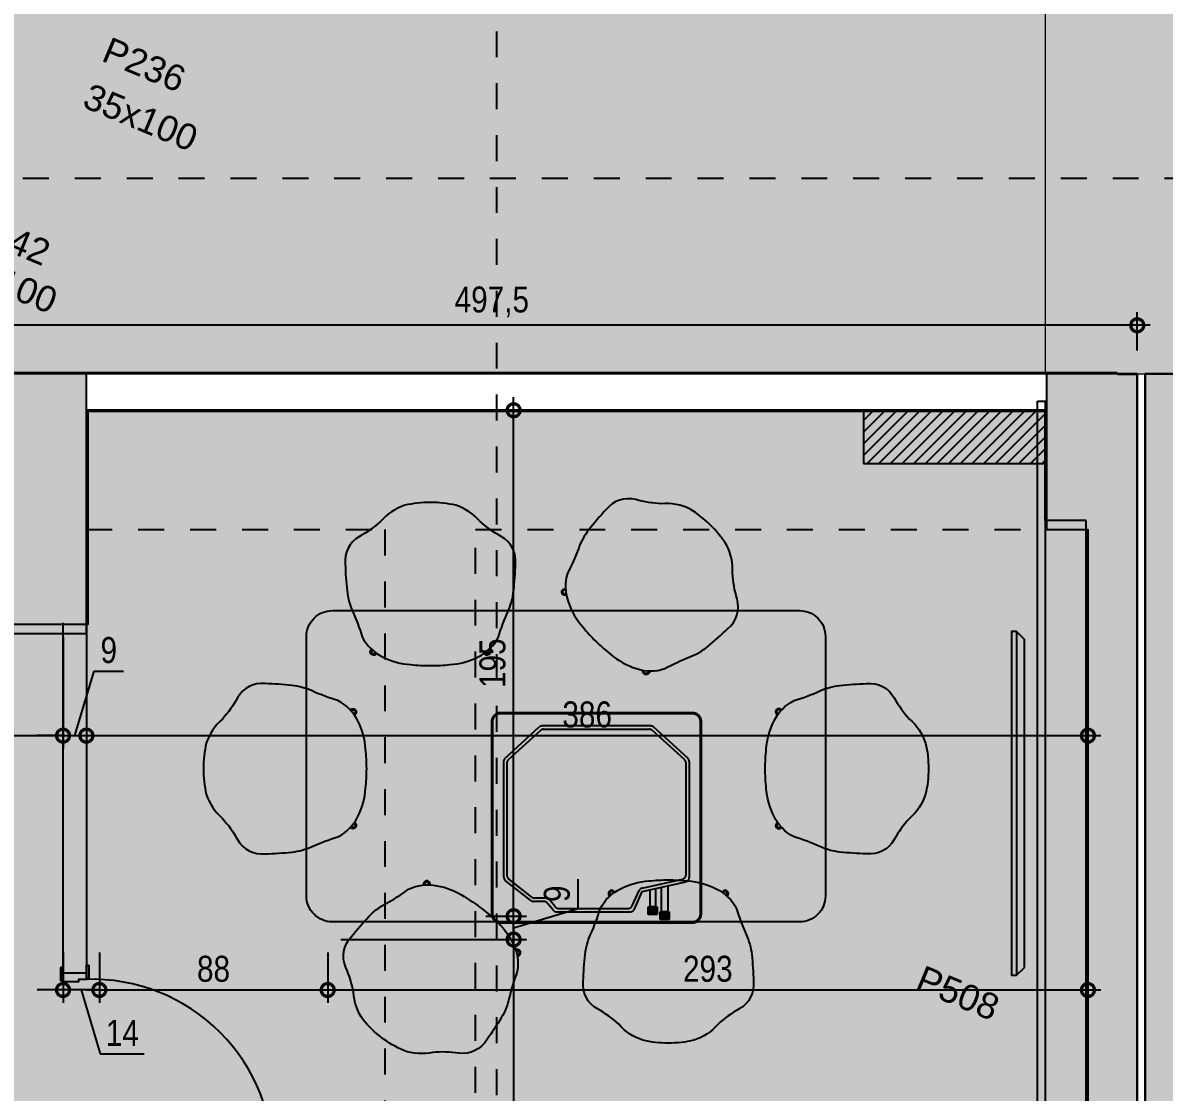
# Model space of a CAD drawing. Header units: metres. Extents: x -41 to 570, y -54 to 184.
# Drawn here: x -9.495 to -5.096, y -6.728 to -2.607 of the extents above; entities that cross this region are included whole.
import ezdxf

# ---------------------------------------------------------------- set-up
doc = ezdxf.new("R2010")
doc.units = ezdxf.units.M
doc.linetypes.add('DASHEDX2', pattern=[1.5, 1, -0.5])
doc.linetypes.add('ESTILO_TQS_0004', pattern=[1.12, 0.5, -0.2, 0.01, -0.2, 0.01, -0.2])
for name, color, linetype in [('1', 232, 'DASHEDX2'), ('12', 232, 'Continuous'), ('205', 232, 'ESTILO_TQS_0004'), ('4', 2, 'Continuous'), ('9', 232, 'Continuous'), ('ARQ-DIM', 2, 'Continuous'), ('ARQ-PRJ', 7, 'DASHEDX2'), ('CIRCULAÇAO VERTICAL EMBASAMENTO$0$ARQ-ALV OSSO', 5, 'Continuous'), ('JL-LAY', 7, 'Continuous'), ('PUC$0$ARQ-ALV ACAB', 4, 'Continuous'), ('PUC$0$ARQ-ALV OSSO', 5, 'Continuous'), ('PUC$0$ARQ-ENCH', 1, 'Continuous')]:
    doc.layers.add(name, color=color, linetype=linetype)
doc.layers.add('CIRCULAÇAO VERTICAL EMBASAMENTO$0$ARQ-FORRO', color=9, linetype='Continuous', lineweight=5)
doc.layers.add('PUC$0$ARQ-FORRO', color=9, linetype='Continuous', lineweight=5)
doc.styles.add('Adesa', font='ARIALN.TTF')
doc.styles.get("Standard").update_dxf_attribs({"font": 'arial.ttf'})
doc.dimstyles.new('ADESA 1-0050', dxfattribs={"dimtxt": 0.1, "dimasz": 0.1, "dimexe": 0.05, "dimexo": 0.05, "dimgap": 0.03, "dimtad": 1, "dimdec": 1, "dimlfac": 100, "dimzin": 12, "dimtxsty": 'Adesa', "dimblk": 'DOTSMALL', "dimcen": 1, "dimdle": 0.05, "dimclrd": 1, "dimclre": 1, "dimclrt": 256, "dimazin": 3, "dimtm": 1e-09, "dimtfac": 1, "dimtdec": 1, "dimtmove": 1, "dimatfit": 0, "dimldrblk": 'DOTSMALL', "dimfxl": 0.8, "dimtvp": 2, "dimtolj": 1, "dimtzin": 0, "dimarcsym": 0})

# ---------------------------------------------------------------- blocks, each defined once
blk = doc.blocks.new('PUC$0$forro area comum')
at = {"layer": 'PUC$0$ARQ-FORRO'}
h = blk.add_hatch(color=256, dxfattribs=at)
h.dxf.hatch_style = 1
h.paths.add_polyline_path([(14.805, 8.4249), (14.805, 4.9249), (14.595, 4.9249), (14.595, 4.1049), (9.605, 4.1049), (9.605, 4.9249), (9.245, 4.9249), (9.245, 4.1049), (5.555, 4.1049), (5.555, 4.5249), (5.3974, 4.5249), (5.3974, 8.7049), (5.555, 8.7049), (5.555, 9.2849), (9.245, 9.2851), (9.245, 8.4249)])
h = blk.add_hatch(color=256, dxfattribs=at)
h.dxf.hatch_style = 1
h.paths.add_polyline_path([(11.6882, 2.455), (11.6882, 2.0562), (14.5982, 2.0547), (14.5982, 2.455), (22.4606, 2.455), (22.4606, 2.0562), (25.295, 2.056), (25.295, 2.4552), (26.4562, 2.4546), (26.4563, 3.9549), (5.17, 3.9599), (5.0963, 3.9584), (3.8246, 3.96), (3.825, 9.24), (2.3202, 9.2404), (2.3201, 3.955), (-1.06, 3.955), (-1.06, 4.3049), (-0.355, 4.305), (-0.355, 4.5591), (-0.2032, 4.5606), (-0.2032, 8.4256), (-4.865, 8.4256), (-4.865, 4.9649), (-4.6551, 4.9649), (-4.655, 4.1049), (-3.945, 4.1049), (-3.945, 3.9549), (-11.1863, 3.9549), (-11.1863, 2.455), (-10.025, 2.455), (-10.025, 2.0558), (-7.1264, 2.0558), (-7.1264, 2.455)])
at = {"layer": 'PUC$0$ARQ-FORRO', "elevation": 0}
blk.add_lwpolyline([(14.805, 8.4249), (14.805, 4.9249), (14.595, 4.9249), (14.595, 4.1049), (9.605, 4.1049), (9.605, 4.9249), (9.245, 4.9249), (9.245, 4.1049), (5.555, 4.1049), (5.555, 4.5249), (5.3974, 4.5249), (5.3974, 8.7049), (5.555, 8.7049), (5.555, 9.2849), (9.245, 9.2851), (9.245, 8.4249)], close=True, dxfattribs=at)
blk.add_lwpolyline([(-7.1264, 2.455), (11.6882, 2.455), (11.6882, 2.0562), (14.5982, 2.0547), (14.5982, 2.455), (22.4606, 2.455), (22.4606, 2.0562), (25.295, 2.056), (25.295, 2.4552), (26.4562, 2.4546), (26.4563, 3.9549), (5.17, 3.9599), (5.0963, 3.9584), (3.8246, 3.96)], dxfattribs=at)
blk = doc.blocks.new('CIRCULAÇAO VERTICAL EMBASAMENTO')
at = {"layer": 'CIRCULAÇAO VERTICAL EMBASAMENTO$0$ARQ-FORRO'}
h = blk.add_hatch(color=256, dxfattribs=at)
h.dxf.hatch_style = 1
h.paths.add_polyline_path([(-0.3501, 2.452), (5.5549, 2.4551), (5.555, 3.9601), (4.98, 3.96), (4.98, 4.4652), (3.8253, 4.4654), (3.8249, 9.235), (2.3249, 9.2351), (2.3249, 3.955), (-0.3501, 3.955)])
at = {"layer": 'CIRCULAÇAO VERTICAL EMBASAMENTO$0$ARQ-ALV OSSO', "elevation": 0}
blk.add_lwpolyline([(4.98, 9.2401), (3.53, 9.2401), (3.53, 9.4303), (5.17, 9.4296), (5.17, 3.9601), (4.98, 3.96)], close=True, dxfattribs=at)
blk.add_lwpolyline([(5.275, 3.9601), (5.2, 3.9601), (5.2, 9.43), (5.275, 9.43)], dxfattribs=at)
at = {"layer": 'CIRCULAÇAO VERTICAL EMBASAMENTO$0$ARQ-FORRO', "elevation": 0}
blk.add_lwpolyline([(-0.3501, 2.452), (5.5549, 2.4551), (5.555, 3.9601), (4.98, 3.96), (4.98, 4.4652), (3.8253, 4.4654), (3.8249, 9.235), (2.3249, 9.2351), (2.3249, 3.955), (-0.3501, 3.955)], close=True, dxfattribs=at)
blk = doc.blocks.new('PUC')
at = {"layer": 'PUC$0$ARQ-ENCH'}
h = blk.add_hatch(dxfattribs=at)
h.set_pattern_fill('ANSI31', color=256, scale=0.01)
h.set_pattern_definition([(45, (0, 0.040054), (-0.02245064, 0.02245064), [])])
h.paths.add_polyline_path([(6.255, 4.3049), (5.555, 4.3049), (5.555, 4.1049), (6.255, 4.1049)])
at = {"layer": 'PUC$0$ARQ-ALV ACAB', "elevation": 0}
for points in [[(5.55, 4.1049), (9.245, 4.1049), (9.245, 4.9249), (9.605, 4.9249), (9.605, 4.1049), (14.595, 4.1049), (14.595, 4.9249), (14.805, 4.9249), (14.805, 8.4249), (13.9297, 8.4249), (13.9297, 8.5949), (14.575, 8.5949), (14.575, 9.4549), (16.0898, 9.4549), (16.0898, 9.2849), (14.955, 9.2849), (14.955, 4.1049)], [(5.3974, 8.7099), (5.3974, 4.5249)]]:
    blk.add_lwpolyline(points, dxfattribs=at)
at = {"layer": 'PUC$0$ARQ-ALV ACAB'}
for points in [[(5.3974, 4.5249), (5.555, 4.5249), (5.555, 4.1049)], [(5.2767, 3.955), (25.731, 3.9549)]]:
    blk.add_lwpolyline(points, dxfattribs=at)
at = {"layer": 'PUC$0$ARQ-ALV OSSO'}
for points in [[(5.55, 4.0999), (9.25, 4.0999)], [(5.3924, 3.9599), (25.3809, 3.9599)]]:
    blk.add_lwpolyline(points, dxfattribs=at)
at = {"layer": 'PUC$0$ARQ-ENCH', "elevation": 0}
blk.add_lwpolyline([(6.255, 4.3049), (5.555, 4.3049), (5.555, 4.1049), (6.255, 4.1049)], close=True, dxfattribs=at)
at = {"layer": 'PUC$0$ARQ-ALV ACAB'}
blk.add_blockref('CIRCULAÇAO VERTICAL EMBASAMENTO', (0, 0), dxfattribs=at)
at = {"layer": 'PUC$0$ARQ-FORRO'}
blk.add_blockref('PUC$0$forro area comum', (0, 0), dxfattribs=at)
blk = doc.blocks.new('SHELL CHAIR CE-P')
blk.add_lwpolyline([(-0.0077, -0.3027, -0.025096), (-0.0832, -0.2987, -0.101773), (-0.1918, -0.2684, -0.16835), (-0.2702, -0.1917, 0.028493), (-0.3072, -0.0926, -0.082446), (-0.3288, -0.0149, -0.020953), (-0.3357, 0.088, -0.301698), (-0.2808, 0.1949, 0.057151), (-0.1992, 0.2532, -0.137817), (-0.1061, 0.3154, -0.057761), (-0.0077, 0.3264, -0.057761), (0.0907, 0.3154, -0.137817), (0.1838, 0.2532, 0.057151), (0.2654, 0.1949, -0.301698), (0.3203, 0.088, -0.020953), (0.3134, -0.0149, -0.082446), (0.2918, -0.0926, 0.028493), (0.2548, -0.1917, -0.16835), (0.1764, -0.2684, -0.101773), (0.0678, -0.2987, -0.025096)], format="xyb", close=True)
for centre, radius, start, end in [((-0.2264, -0.2499), 0.0126, 127.5277, 335.2207), ((-0.2264, -0.2499), 0.0084, 122.2444, 340.504), ((0.211, -0.2499), 0.0126, 204.7793, 52.4723), ((0.211, -0.2499), 0.0084, 199.496, 57.7556)]:
    blk.add_arc(centre, radius, start, end)
blk = doc.blocks.new('A$Ccbad53d6')
at = {"elevation": 0}
for points in [[(5.4548, 2.1568), (5.4548, 2.1068), (5.4648, 2.1068), (5.4648, 2.1568)], [(5.5648, 2.1668), (5.5648, 2.1168), (5.5548, 2.1168), (5.5548, 2.1668)]]:
    blk.add_lwpolyline(points, close=True, dxfattribs=at)
at = {"color": 1}
blk.add_arc((5.5756, 1.4126, 0), 0.6995, 358.2986, 91.7014, dxfattribs=at)
at = {"layer": 'JL-LAY'}
for p, q in [((5.4648, 3.4852, 0), (5.4648, 2.1018, 0)), ((5.5548, 3.4852, 0), (5.5548, 2.1118, 0)), ((9.14, 3.452, 0), (9.14, 2.128, 0))]:
    blk.add_line(p, q, dxfattribs=at)
at = {"layer": 'JL-LAY', "elevation": 0}
blk.add_lwpolyline([(9.22, 4.34), (9.25, 4.34), (9.25, 1.24), (9.22, 1.24)], close=True, dxfattribs=at)
blk.add_lwpolyline([(6.5032, 2.3331, -0.414214), (6.4032, 2.4331), (6.4032, 3.4331, -0.414214), (6.5032, 3.5331), (8.3032, 3.5331, -0.414214), (8.4032, 3.4331), (8.4032, 2.4331, -0.414214), (8.3032, 2.3331)], format="xyb", close=True, dxfattribs=at)
for points in [[(9.14, 3.452), (9.12, 3.452), (9.12, 2.128), (9.14, 2.128), (9.17, 2.158)], [(9.17, 2.158), (9.17, 3.422), (9.14, 3.452)], [(5.5548, 2.1518), (5.5548, 2.1118), (5.5248, 2.1118), (5.5248, 2.1018), (5.4648, 2.1018), (5.4648, 2.1368), (5.5548, 2.1368)]]:
    blk.add_lwpolyline(points, dxfattribs=at)
at = {"layer": 'JL-LAY', "xscale": -1}
for p, rotation in [((7.7256, 3.6356, 0), 315.5719185829234), ((6.3325, 2.9159, 0), 90)]:
    blk.add_blockref('SHELL CHAIR CE-P', p, dxfattribs=dict(at, rotation=rotation))
blk.add_blockref('SHELL CHAIR CE-P', (6.8729, 3.6235, 0), dxfattribs=at)
at = {"layer": 'JL-LAY'}
for p, rotation in [((8.4739, 2.9159, 0), 270), ((6.8841, 2.1523, 0), 142.8060296674297), ((7.7903, 2.1924, 0), 179.9999999999999)]:
    blk.add_blockref('SHELL CHAIR CE-P', p, dxfattribs=dict(at, rotation=rotation))
blk = doc.blocks.new('_DotSmall')
at = {"color": 0, "linetype": 'ByBlock', "const_width": 0.5}
blk.add_lwpolyline([(-0.0625, 0, 1), (0.0625, 0, 1)], format="xyb", close=True, dxfattribs=at)
blk = doc.blocks.new('*D1681')
at = {"layer": 'ARQ-DIM', "color": 1, "lineweight": -2, "transparency": 16777216}
for p, q in [((-9.34, -4.9749), (-9.34, -5.4039)), ((-14.81, -5.2575), (-14.81, -5.4039)), ((-14.86, -5.3539), (-9.29, -5.3539))]:
    blk.add_line(p, q, dxfattribs=at)
at = {"layer": 'Defpoints', "color": 0, "transparency": 16777216}
for p in [(-9.34, -4.9249, 0), (-14.81, -5.2075), (-9.34, -5.3539)]:
    blk.add_point(p, dxfattribs=at)
at = {"layer": 'ARQ-DIM', "color": 1, "lineweight": -2, "transparency": 16777216, "xscale": 0.1, "yscale": 0.1, "zscale": 0.1, "rotation": 180}
blk.add_blockref('_DotSmall', (-14.81, -5.3539), dxfattribs=at)
at = {"layer": 'ARQ-DIM', "color": 1, "lineweight": -2, "transparency": 16777216, "xscale": 0.1, "yscale": 0.1, "zscale": 0.1}
blk.add_blockref('_DotSmall', (-9.34, -5.3539), dxfattribs=at)
at = {"layer": 'ARQ-DIM', "transparency": 16777216, "insert": (-12.075, -5.2731), "char_height": 0.1, "attachment_point": 5, "style": 'Adesa'}
blk.add_mtext('\\A1;547', dxfattribs=at)
blk = doc.blocks.new('*D1797')
at = {"layer": 'ARQ-DIM', "color": 1, "lineweight": -2, "transparency": 16777216}
for p, q in [((-8.32, -6.1898), (-8.32, -6.3841)), ((-5.39, -6.1898), (-5.39, -6.3841)), ((-8.37, -6.3341), (-5.34, -6.3341))]:
    blk.add_line(p, q, dxfattribs=at)
at = {"layer": 'Defpoints', "color": 0, "transparency": 16777216}
for p in [(-8.32, -6.1398), (-5.39, -6.1398, 0), (-5.39, -6.3341)]:
    blk.add_point(p, dxfattribs=at)
at = {"layer": 'ARQ-DIM', "color": 1, "lineweight": -2, "transparency": 16777216, "xscale": 0.1, "yscale": 0.1, "zscale": 0.1, "rotation": 180}
blk.add_blockref('_DotSmall', (-8.32, -6.3341), dxfattribs=at)
at = {"layer": 'ARQ-DIM', "color": 1, "lineweight": -2, "transparency": 16777216, "xscale": 0.1, "yscale": 0.1, "zscale": 0.1}
blk.add_blockref('_DotSmall', (-5.39, -6.3341), dxfattribs=at)
at = {"layer": 'ARQ-DIM', "transparency": 16777216, "insert": (-6.855, -6.253), "char_height": 0.1, "attachment_point": 5, "style": 'Adesa'}
blk.add_mtext('\\A1;293', dxfattribs=at)
blk = doc.blocks.new('*D1798')
at = {"layer": 'ARQ-DIM', "color": 1, "lineweight": -2, "transparency": 16777216}
for p, q in [((-9.2, -6.1898), (-9.2, -6.3841)), ((-8.32, -6.1898), (-8.32, -6.3841)), ((-9.25, -6.3341), (-8.27, -6.3341))]:
    blk.add_line(p, q, dxfattribs=at)
at = {"layer": 'Defpoints', "color": 0, "transparency": 16777216}
for p in [(-9.2, -6.1398), (-8.32, -6.1398), (-8.32, -6.3341)]:
    blk.add_point(p, dxfattribs=at)
at = {"layer": 'ARQ-DIM', "color": 1, "lineweight": -2, "transparency": 16777216, "xscale": 0.1, "yscale": 0.1, "zscale": 0.1, "rotation": 180}
blk.add_blockref('_DotSmall', (-9.2, -6.3341), dxfattribs=at)
at = {"layer": 'ARQ-DIM', "color": 1, "lineweight": -2, "transparency": 16777216, "xscale": 0.1, "yscale": 0.1, "zscale": 0.1}
blk.add_blockref('_DotSmall', (-8.32, -6.3341), dxfattribs=at)
at = {"layer": 'ARQ-DIM', "transparency": 16777216, "insert": (-8.76, -6.253), "char_height": 0.1, "attachment_point": 5, "style": 'Adesa'}
blk.add_mtext('\\A1;88', dxfattribs=at)
blk = doc.blocks.new('*D1799')
at = {"layer": 'ARQ-DIM', "color": 1, "lineweight": -2, "transparency": 16777216}
for p, q in [((-9.34, -6.1898), (-9.34, -6.3841)), ((-9.2, -6.1898), (-9.2, -6.3841)), ((-9.34, -6.3341), (-9.44, -6.3341)), ((-9.2, -6.3341), (-9.34, -6.3341)), ((-9.2, -6.3341), (-9.34, -6.3341)), ((-9.27, -6.3341), (-9.1963, -6.5797)), ((-9.2, -6.3341), (-9.1, -6.3341)), ((-9.1963, -6.5797), (-9.0268, -6.5797))]:
    blk.add_line(p, q, dxfattribs=at)
at = {"layer": 'Defpoints', "color": 0, "transparency": 16777216}
for p in [(-9.34, -6.1398, 0), (-9.2, -6.1398), (-9.34, -6.3341)]:
    blk.add_point(p, dxfattribs=at)
at = {"layer": 'ARQ-DIM', "color": 1, "lineweight": -2, "transparency": 16777216, "xscale": 0.1, "yscale": 0.1, "zscale": 0.1}
blk.add_blockref('_DotSmall', (-9.34, -6.3341), dxfattribs=at)
at = {"layer": 'ARQ-DIM', "color": 1, "lineweight": -2, "transparency": 16777216, "xscale": 0.1, "yscale": 0.1, "zscale": 0.1, "rotation": 180}
blk.add_blockref('_DotSmall', (-9.2, -6.3341), dxfattribs=at)
at = {"layer": 'ARQ-DIM', "transparency": 16777216, "insert": (-9.1116, -6.4995), "char_height": 0.1, "attachment_point": 5, "style": 'Adesa'}
blk.add_mtext('\\A1;14', dxfattribs=at)
blk = doc.blocks.new('*D1800')
at = {"layer": 'ARQ-DIM', "color": 1, "lineweight": -2, "transparency": 16777216}
for p, q in [((-7.6034, -6.0898), (-7.6034, -9.3399)), ((-8.27, -6.1398), (-7.5534, -6.1398)), ((-7.718, -9.2899), (-7.5534, -9.2899))]:
    blk.add_line(p, q, dxfattribs=at)
at = {"layer": 'Defpoints', "color": 0, "transparency": 16777216}
for p in [(-8.32, -6.1398), (-7.768, -9.2899), (-7.6034, -9.2899)]:
    blk.add_point(p, dxfattribs=at)
at = {"layer": 'ARQ-DIM', "color": 1, "lineweight": -2, "transparency": 16777216, "xscale": 0.1, "yscale": 0.1, "zscale": 0.1}
for p, rotation in [((-7.6034, -6.1398), 90), ((-7.6034, -9.2899), 270)]:
    blk.add_blockref('_DotSmall', p, dxfattribs=dict(at, rotation=rotation))
at = {"layer": 'ARQ-DIM', "transparency": 16777216, "insert": (-7.6845, -7.7148), "char_height": 0.1, "attachment_point": 5, "rotation": 90, "style": 'Adesa'}
blk.add_mtext('\\A1;315', dxfattribs=at)
blk = doc.blocks.new('*D1801')
at = {"layer": 'ARQ-DIM', "color": 1, "lineweight": -2, "transparency": 16777216}
for p, q in [((-7.3552, -6.0204), (-7.3552, -5.9064)), ((-7.6034, -6.0498), (-7.6034, -5.9498)), ((-7.6034, -6.0948), (-7.3552, -6.0204)), ((-7.7111, -6.0498), (-7.5534, -6.0498)), ((-7.6034, -6.1398), (-7.6034, -6.0498)), ((-7.6034, -6.1398), (-7.6034, -6.0498)), ((-7.7111, -6.1398), (-7.5534, -6.1398)), ((-7.6034, -6.1398), (-7.6034, -6.2398))]:
    blk.add_line(p, q, dxfattribs=at)
at = {"layer": 'Defpoints', "color": 0, "transparency": 16777216}
for p in [(-7.7611, -6.0498, 0), (-7.6034, -6.0498), (-7.7611, -6.1398, 0)]:
    blk.add_point(p, dxfattribs=at)
at = {"layer": 'ARQ-DIM', "color": 1, "lineweight": -2, "transparency": 16777216, "xscale": 0.1, "yscale": 0.1, "zscale": 0.1}
for p, rotation in [((-7.6034, -6.0498), 270), ((-7.6034, -6.1398), 90)]:
    blk.add_blockref('_DotSmall', p, dxfattribs=dict(at, rotation=rotation))
at = {"layer": 'ARQ-DIM', "transparency": 16777216, "insert": (-7.4363, -5.9634), "char_height": 0.1, "attachment_point": 5, "rotation": 90, "style": 'Adesa'}
blk.add_mtext('\\A1;9', dxfattribs=at)
blk = doc.blocks.new('*D1802')
at = {"layer": 'ARQ-DIM', "color": 1, "lineweight": -2, "transparency": 16777216}
for p, q in [((-7.6034, -6.0998), (-7.6034, -4.0499)), ((-7.62, -4.0999), (-7.5534, -4.0999)), ((-7.6611, -6.0498), (-7.5534, -6.0498))]:
    blk.add_line(p, q, dxfattribs=at)
at = {"layer": 'Defpoints', "color": 0, "transparency": 16777216}
for p in [(-7.67, -4.0999), (-7.6034, -4.0999), (-7.7111, -6.0498)]:
    blk.add_point(p, dxfattribs=at)
at = {"layer": 'ARQ-DIM', "color": 1, "lineweight": -2, "transparency": 16777216, "xscale": 0.1, "yscale": 0.1, "zscale": 0.1}
for p, rotation in [((-7.6034, -4.0999), 90), ((-7.6034, -6.0498), 270)]:
    blk.add_blockref('_DotSmall', p, dxfattribs=dict(at, rotation=rotation))
at = {"layer": 'ARQ-DIM', "transparency": 16777216, "insert": (-7.6845, -5.0748), "char_height": 0.1, "attachment_point": 5, "rotation": 90, "style": 'Adesa'}
blk.add_mtext('\\A1;195', dxfattribs=at)
blk = doc.blocks.new('*D1803')
at = {"layer": 'ARQ-DIM', "color": 1, "lineweight": -2, "transparency": 16777216}
for p, q in [((-9.295, -5.3539), (-9.2205, -5.1057)), ((-9.2205, -5.1057), (-9.1066, -5.1057)), ((-9.34, -5.3539), (-9.44, -5.3539)), ((-9.34, -5.3539), (-9.25, -5.3539)), ((-9.34, -5.3539), (-9.25, -5.3539)), ((-9.25, -5.3539), (-9.15, -5.3539))]:
    blk.add_line(p, q, dxfattribs=at)
at = {"layer": 'Defpoints', "color": 0, "transparency": 16777216}
for p in [(-9.34, -5.3539), (-9.25, -5.3539, 0), (-9.25, -5.3539)]:
    blk.add_point(p, dxfattribs=at)
at = {"layer": 'ARQ-DIM', "color": 1, "lineweight": -2, "transparency": 16777216, "xscale": 0.1, "yscale": 0.1, "zscale": 0.1}
blk.add_blockref('_DotSmall', (-9.34, -5.3539), dxfattribs=at)
at = {"layer": 'ARQ-DIM', "color": 1, "lineweight": -2, "transparency": 16777216, "xscale": 0.1, "yscale": 0.1, "zscale": 0.1, "rotation": 180}
blk.add_blockref('_DotSmall', (-9.25, -5.3539), dxfattribs=at)
at = {"layer": 'ARQ-DIM', "transparency": 16777216, "insert": (-9.1636, -5.0247), "char_height": 0.1, "attachment_point": 5, "style": 'Adesa'}
blk.add_mtext('\\A1;9', dxfattribs=at)
blk = doc.blocks.new('*D1804')
at = {"layer": 'ARQ-DIM', "color": 1, "lineweight": -2, "transparency": 16777216}
blk.add_line((-9.3, -5.3539), (-5.34, -5.3539), dxfattribs=at)
at = {"layer": 'Defpoints', "color": 0, "transparency": 16777216}
for p in [(-9.25, -5.3539, 0), (-5.39, -5.3539, 0), (-5.39, -5.3539)]:
    blk.add_point(p, dxfattribs=at)
at = {"layer": 'ARQ-DIM', "color": 1, "lineweight": -2, "transparency": 16777216, "xscale": 0.1, "yscale": 0.1, "zscale": 0.1, "rotation": 180}
blk.add_blockref('_DotSmall', (-9.25, -5.3539), dxfattribs=at)
at = {"layer": 'ARQ-DIM', "color": 1, "lineweight": -2, "transparency": 16777216, "xscale": 0.1, "yscale": 0.1, "zscale": 0.1}
blk.add_blockref('_DotSmall', (-5.39, -5.3539), dxfattribs=at)
at = {"layer": 'ARQ-DIM', "transparency": 16777216, "insert": (-7.32, -5.2728), "char_height": 0.1, "attachment_point": 5, "style": 'Adesa'}
blk.add_mtext('\\A1;386', dxfattribs=at)
blk = doc.blocks.new('*D1828')
at = {"layer": 'ARQ-DIM', "color": 1, "lineweight": -2, "transparency": 16777216}
for p, q in [((-10.1749, -3.6809), (-10.1749, -3.8223)), ((-5.2, -3.8699), (-5.2, -3.7223)), ((-5.15, -3.7723), (-10.2249, -3.7723))]:
    blk.add_line(p, q, dxfattribs=at)
at = {"layer": 'Defpoints', "color": 0, "transparency": 16777216}
for p in [(-10.1749, -3.6309, 0), (-10.1749, -3.7723), (-5.2, -3.9199, 0)]:
    blk.add_point(p, dxfattribs=at)
at = {"layer": 'ARQ-DIM', "color": 1, "lineweight": -2, "transparency": 16777216, "xscale": 0.1, "yscale": 0.1, "zscale": 0.1, "rotation": 180}
blk.add_blockref('_DotSmall', (-10.1749, -3.7723), dxfattribs=at)
at = {"layer": 'ARQ-DIM', "color": 1, "lineweight": -2, "transparency": 16777216, "xscale": 0.1, "yscale": 0.1, "zscale": 0.1}
blk.add_blockref('_DotSmall', (-5.2, -3.7723), dxfattribs=at)
at = {"layer": 'ARQ-DIM', "transparency": 16777216, "insert": (-7.6875, -3.6822), "char_height": 0.1, "attachment_point": 5, "style": 'Adesa'}
blk.add_mtext('\\A1;497,5', dxfattribs=at)
blk = doc.blocks.new('K1')
at = {"layer": 'ARQ-PRJ'}
for p, q in [((8266.4287, 3253.818), (8266.4287, 3253.078)), ((8266.4329, 3253.818), (8266.4329, 3253.078)), ((8267.2036, 3253.8529), (8266.4636, 3253.8529)), ((8267.2036, 3253.8486), (8266.4636, 3253.8486)), ((8267.2342, 3253.078), (8267.2342, 3253.818)), ((8267.2385, 3253.078), (8267.2385, 3253.818)), ((8266.6056, 3253.8013), (8266.4851, 3253.6694)), ((8266.6107, 3253.7885), (8266.4979, 3253.664)), ((8267.0636, 3253.806), (8266.6174, 3253.806)), ((8267.0534, 3253.7932), (8266.6225, 3253.7932)), ((8267.0641, 3253.806), (8267.0641, 3253.806)), ((8267.1049, 3253.6239), (8267.07, 3253.7799)), ((8267.1179, 3253.6247), (8267.0802, 3253.7927)), ((8267.0825, 3253.7818), (8267.0827, 3253.7819)), ((8267.1958, 3253.7232), (8267.1958, 3253.7282)), ((8267.1958, 3253.7282), (8267.2258, 3253.7282)), ((8267.2258, 3253.7282), (8267.2258, 3253.6932)), ((8267.0958, 3253.7232), (8267.1958, 3253.7232)), ((8267.1958, 3253.6982), (8267.1014, 3253.6982)), ((8267.1958, 3253.7232), (8267.1958, 3253.6982)), ((8267.1958, 3253.7222), (8267.2258, 3253.7222)), ((8267.1958, 3253.7162), (8267.2258, 3253.7162)), ((8267.1958, 3253.7102), (8267.2258, 3253.7102)), ((8267.2258, 3253.7052), (8267.1958, 3253.7052)), ((8267.2258, 3253.6992), (8267.1958, 3253.6992)), ((8267.1958, 3253.6932), (8267.1958, 3253.6982)), ((8267.2258, 3253.6932), (8267.1958, 3253.6932)), ((8266.4798, 3253.6571), (8266.4798, 3253.2388)), ((8266.4926, 3253.2443), (8266.4926, 3253.6517)), ((8267.1066, 3253.6751), (8267.1766, 3253.6751)), ((8267.1766, 3253.6551), (8267.1111, 3253.6551)), ((8267.1766, 3253.6776), (8267.1766, 3253.6826)), ((8267.1766, 3253.6826), (8267.2066, 3253.6826)), ((8267.1766, 3253.6776), (8267.1766, 3253.6526)), ((8267.1766, 3253.6766), (8267.2066, 3253.6766)), ((8267.1766, 3253.6751), (8267.1766, 3253.6551)), ((8267.1766, 3253.6706), (8267.2066, 3253.6706)), ((8267.1766, 3253.6646), (8267.2066, 3253.6646)), ((8267.2066, 3253.6596), (8267.1766, 3253.6596)), ((8267.2066, 3253.6536), (8267.1766, 3253.6536)), ((8267.1766, 3253.6476), (8267.1766, 3253.6526)), ((8267.2066, 3253.6476), (8267.1766, 3253.6476)), ((8267.2066, 3253.6826), (8267.2066, 3253.6476)), ((8267.173, 3253.5859), (8267.1146, 3253.6121)), ((8267.1858, 3253.5942), (8267.1179, 3253.6247)), ((8267.1831, 3253.302), (8267.1831, 3253.5704)), ((8267.1959, 3253.2941), (8267.1959, 3253.5787)), ((8267.1435, 3253.2516), (8267.1435, 3253.2072)), ((8267.1737, 3253.2867), (8267.153, 3253.2691)), ((8267.1564, 3253.246), (8267.1564, 3253.2051)), ((8267.1865, 3253.2789), (8267.1658, 3253.2612)), ((8266.6056, 3253.0947), (8266.4851, 3253.2265)), ((8266.6107, 3253.1075), (8266.4979, 3253.232)), ((8267.1395, 3253.1993), (8267.0689, 3253.1096)), ((8267.1523, 3253.1949), (8267.0752, 3253.0968)), ((8266.6174, 3253.0899), (8267.0618, 3253.0899)), ((8266.6225, 3253.1027), (8267.0555, 3253.1031)), ((8266.4636, 3253.0473), (8267.2036, 3253.0473)), ((8266.4636, 3253.0431), (8267.2036, 3253.0431))]:
    blk.add_line(p, q, dxfattribs=at)
for centre, radius, start, end in [((8266.4636, 3253.818), 0.0349, 90, 180), ((8266.4636, 3253.818), 0.0306, 90, 180), ((8267.2036, 3253.818), 0.0349, 0, 90), ((8267.2036, 3253.818), 0.0306, 0, 90), ((8266.6174, 3253.7889), 0.017, 90, 133.7757), ((8266.6225, 3253.7762), 0.017, 90, 133.7757), ((8267.0534, 3253.7762), 0.017, 12.6305, 90), ((8267.0636, 3253.7889), 0.017, 12.6305, 90), ((8266.4969, 3253.6571), 0.017, 133.7757, 180), ((8266.5097, 3253.6517), 0.017, 133.7757, 180), ((8267.1216, 3253.6277), 0.017, 192.6305, 245.852), ((8267.166, 3253.5704), 0.017, 0, 65.852), ((8267.1788, 3253.5787), 0.017, 0, 65.852), ((8267.166, 3253.302), 0.017, 296.6958, 0), ((8267.1788, 3253.2941), 0.017, 296.6958, 0), ((8266.5097, 3253.2443), 0.017, 180, 226.2243), ((8267.1694, 3253.249), 0.0259, 129.2501, 174.3083), ((8267.1735, 3253.246), 0.017, 116.6958, 180), ((8266.4969, 3253.2388), 0.017, 180, 226.2243), ((8267.1014, 3253.2233), 0.0451, 327.8343, 339.0541), ((8267.1333, 3253.2085), 0.0233, 324.4755, 351.6077), ((8266.4636, 3253.078), 0.0349, 180, 270), ((8266.4636, 3253.078), 0.0306, 180, 270), ((8266.6174, 3253.107), 0.017, 226.2243, 270), ((8266.6225, 3253.1198), 0.017, 226.2243, 270), ((8267.0555, 3253.1201), 0.017, 270, 321.8951), ((8267.0618, 3253.1074), 0.017, 270, 321.8951), ((8267.2036, 3253.078), 0.0349, 270, 0), ((8267.2036, 3253.078), 0.0306, 270, 0)]:
    blk.add_arc(centre, radius, start, end, dxfattribs=at)
blk = doc.blocks.new('A$C4365bc12')
at = {"layer": 'ARQ-PRJ', "rotation": 270}
blk.add_blockref('K1', (-3251.4822, 8269.5933), dxfattribs=at)
blk = doc.blocks.new('est-lo-08-6sa-r00')
at = {"layer": '4'}
h = blk.add_hatch(color=8, dxfattribs=at)
h.dxf.hatch_style = 1
h.paths.add_polyline_path([(72.453596, -775.948263), (89.987707, -768.630138), (31.827874, -629.280097), (14.293763, -636.598222)], flags=17)
h.paths.add_polyline_path([(-113.904934, -1069.376461), (37.44213, -1006.209491), (30.123852, -988.675012), (-103.689101, -1044.523858), (-278.930329, -624.648636), (-286.248454, -607.114525), (-286.248475, -607.114534), (-307.05579, -557.260535), (-324.58988, -564.57865)])
h.paths.add_polyline_path([(-3206.956631, -1758.910157), (-3258.953832, -1634.325684), (-3291.25351, -1647.80644), (-3239.256309, -1772.390913)])
h.paths.add_polyline_path([(-2993.189754, -2271.092218), (-3020.151167, -2206.492821), (-3034.916841, -2212.655496), (-3140.452498, -1959.793707), (-3125.686931, -1953.631076), (-3148.796798, -1898.260198), (-3181.096477, -1911.740954), (-3025.489432, -2284.572974)])
h.paths.add_polyline_path([(-2947.092821, -1013.293024), (-2914.793142, -999.812268), (-2953.309588, -907.527473), (-2985.609266, -921.008229)])
h.paths.add_polyline_path([(-2727.356492, -1539.777801), (-2695.056814, -1526.297045), (-2733.573259, -1434.01225), (-2765.872938, -1447.493006)])
h.paths.add_polyline_path([(2122.48851, 465.414809), (2070.491309, 589.999283), (2038.191631, 576.518527), (2090.188832, 451.934053)])
h.paths.add_polyline_path([(2012.331384, 729.349548), (1857.495359, 1100.334221), (1825.19568, 1086.853465), (1852.1572, 1022.254111), (1866.922767, 1028.416743), (1971.687405, 777.4023), (1956.921838, 771.239669), (1980.031705, 715.868792)])
h.paths.add_polyline_path([(2336.253806, -46.763456), (2180.644029, 326.07511), (2148.34435, 312.594354), (2171.454218, 257.223477), (2186.219785, 263.386109), (2291.758175, 10.517772), (2276.992608, 4.355141), (2303.954128, -60.244212)])
h.paths.add_polyline_path([(-385.517235, -426.387329), (-595.433068, 76.567703), (-627.732746, 63.086948), (-600.771226, -1.512406), (-586.005659, 4.650226), (-426.161214, -378.334576), (-440.926781, -384.497208), (-417.816914, -439.868085)])
h.paths.add_polyline_path([(-83.249658, 290.335142), (-592.661728, 77.724364), (-382.747194, -425.227558), (-365.213083, -417.909434), (-567.809492, 67.508377), (-108.231212, 259.320275), (-7.318125, 17.534111), (-242.644353, -80.682824), (-140.96112, -324.314257), (-70.363251, -294.849176), (-77.681376, -277.315065), (-130.745133, -299.462021), (-217.792117, -90.898811), (0, 0), (87.04691, -208.563033), (33.983152, -230.709989), (41.301277, -248.2441), (126.664713, -212.616388), (103.554846, -157.245511), (88.789278, -163.408142), (-71.053705, 219.573157), (-56.288138, 225.735788)])
h.paths.add_polyline_path([(395.505667, -856.765828), (368.544148, -792.166475), (353.77858, -798.329106), (193.165052, -413.501599), (207.93062, -407.338968), (184.820752, -351.968091), (-61.579651, -454.806999), (-28.452664, -534.169213), (-10.918528, -526.85106), (-36.727415, -465.022986), (159.839199, -382.982958), (355.887864, -852.712473), (159.32125, -934.752501), (132.748402, -871.073625), (115.214297, -878.391765), (141.787139, -942.070626), (123.33018, -949.773915), (130.648305, -967.308026)])
h.paths.add_polyline_path([(-2506.849069, -2068.110104), (-2474.549391, -2054.629348), (-2513.065836, -1962.344553), (-2545.365515, -1975.825309)])
h.paths.add_polyline_path([(-2448.754924, -805.304224), (-2411.841008, -789.897642), (-2450.357453, -697.612846), (-2487.27137, -713.019428)])
h.paths.add_polyline_path([(-2277.356152, -1215.972989), (-2240.442235, -1200.566407), (-2278.958681, -1108.281611), (-2315.872597, -1123.688193)])
h.paths.add_polyline_path([(-2180.680405, -1447.606534), (-2143.766489, -1432.199951), (-2182.282934, -1339.915156), (-2219.196851, -1355.321738)])
h.paths.add_polyline_path([(-2008.511897, -1860.11957), (-1971.59798, -1844.712987), (-2010.114425, -1752.428192), (-2047.028342, -1767.834774)])
h.paths.add_polyline_path([(-1950.417031, -597.315415), (-1918.117353, -583.834659), (-1956.633798, -491.549864), (-1988.933477, -505.03062)])
h.paths.add_polyline_path([(-1779.018259, -1007.98418), (-1746.71858, -994.503424), (-1785.235026, -902.218629), (-1817.534704, -915.699385)])
h.paths.add_polyline_path([(-1682.342513, -1239.617725), (-1650.042834, -1226.136969), (-1688.559279, -1133.852174), (-1720.858958, -1147.33293)])
h.paths.add_polyline_path([(-1510.174004, -1652.130761), (-1477.874325, -1638.650005), (-1516.390771, -1546.36521), (-1548.690449, -1559.845966)])
h.paths.add_polyline_path([(-1456.693377, -391.252433), (-1424.393698, -377.771677), (-1462.910144, -285.486882), (-1495.209822, -298.967638)])
h.paths.add_polyline_path([(-1285.294604, -801.921198), (-1252.994926, -788.440442), (-1291.511371, -696.155647), (-1323.811049, -709.636403)])
h.paths.add_polyline_path([(-1188.618858, -1033.554743), (-1156.319179, -1020.073987), (-1194.835625, -927.789192), (-1227.135303, -941.269948)])
h.paths.add_polyline_path([(-1016.450349, -1446.067779), (-984.15067, -1432.587023), (-1022.667116, -1340.302228), (-1054.966794, -1353.782984)])
h.paths.add_polyline_path([(-962.969722, -185.189451), (-930.670043, -171.708695), (-969.186489, -79.4239), (-1001.486167, -92.904656)])
h.paths.add_polyline_path([(-791.570949, -595.858216), (-759.271271, -582.37746), (-797.787716, -490.092665), (-830.087394, -503.573421)])
h.paths.add_polyline_path([(-694.895203, -827.491761), (-662.595524, -814.011005), (-701.11197, -721.72621), (-733.411648, -735.206966)])
h.paths.add_polyline_path([(-522.726694, -1240.004797), (-490.427016, -1226.524041), (-528.943461, -1134.239246), (-561.243139, -1147.720002)])
h.paths.add_polyline_path([(1351.53574, 780.804163), (1383.835419, 794.284919), (1345.318973, 886.569714), (1313.019295, 873.088958)])
h.paths.add_polyline_path([(353.014255, 364.056225), (385.313934, 377.536981), (346.797488, 469.821776), (314.49781, 456.341021)])
h.paths.add_polyline_path([(848.583606, 570.889536), (885.497522, 586.296119), (846.981077, 678.580914), (810.067161, 663.174332)])
h.paths.add_polyline_path([(524.412013, -46.610109), (556.711692, -33.129353), (518.195247, 59.155442), (485.895568, 45.674686)])
h.paths.add_polyline_path([(1019.981364, 160.223202), (1056.895281, 175.629784), (1018.378835, 267.91458), (981.464919, 252.507997)])
h.paths.add_polyline_path([(621.088297, -278.244942), (653.387976, -264.764186), (614.87153, -172.479391), (582.571852, -185.960147)])
h.paths.add_polyline_path([(1116.657648, -71.411631), (1153.571565, -56.005049), (1115.055119, 36.279746), (1078.141203, 20.873164)])
h.paths.add_polyline_path([(1571.272069, 254.319386), (1603.571747, 267.800142), (1565.055302, 360.084937), (1532.755624, 346.604181)])
h.paths.add_polyline_path([(793.256806, -690.757979), (825.556485, -677.277223), (787.040039, -584.992428), (754.740361, -598.473183)])
h.paths.add_polyline_path([(1288.825976, -483.924234), (1325.739893, -468.517652), (1287.223447, -376.232856), (1250.309531, -391.639439)])
h.paths.add_polyline_path([(1791.777927, -274.009167), (1824.077605, -260.528411), (1785.56116, -168.243616), (1753.261481, -181.724371)])
h.paths.add_polyline_path([(-3349.413449, -1508.456443), (-3317.113664, -1494.975643), (-3340.223531, -1439.604766), (-3354.989097, -1445.767396), (-3459.75382, -1194.75275), (-3444.988254, -1188.590119), (-3471.949774, -1123.990766), (-3504.249559, -1137.471566)])
h.paths.add_polyline_path([(-359.658373, -579.215013), (-336.548603, -634.585903), (-321.782404, -628.423035), (-161.169457, -1013.250898), (-175.934676, -1019.413357), (-148.973267, -1084.012692), (-116.674634, -1070.532432), (-327.358782, -565.734293), (-359.65846, -579.215049)])
at = {"layer": '1'}
for p, q in [((-539.569358, -719.319663), (-336.548603, -634.585903)), ((-378.955689, -1104.147503), (-539.569358, -719.319663)), ((-678.002258, -777.096714), (-571.869036, -732.800419)), ((-571.869036, -732.800419), (-411.255356, -1117.628287))]:
    blk.add_line(p, q, dxfattribs=at)
for points in [[(-359.658227, -579.215362), (-579.864173, -671.121621)], [(-579.864173, -671.121621), (-701.11197, -721.72621)]]:
    blk.add_lwpolyline(points, dxfattribs=at)
at = {"layer": '205'}
for p, q in [((-3429.010899, -1778.446548), (2212.80602, 576.256213)), ((-875.772731, 106.988582), (-273.498894, -1336.046427))]:
    blk.add_line(p, q, dxfattribs=at)
at = {"layer": '4', "linetype": 'Continuous'}
for points in [[(-113.904934, -1069.376461), (37.44213, -1006.209491), (30.123852, -988.675012), (-103.689101, -1044.523858), (-278.930329, -624.648636), (-278.930329, -624.648636), (-286.248454, -607.114525), (-286.248475, -607.114534), (-307.05579, -557.260535), (-324.58988, -564.57865), (-113.904934, -1069.376461)], [(-694.895203, -827.491761), (-662.595524, -814.011005), (-701.11197, -721.72621), (-733.411648, -735.206966), (-694.895203, -827.491761)]]:
    blk.add_lwpolyline(points, dxfattribs=at)
blk.add_lwpolyline([(-359.658373, -579.215013), (-336.548603, -634.585903), (-321.782404, -628.423035), (-161.169457, -1013.250898), (-175.934676, -1019.413357), (-148.973267, -1084.012692), (-116.674634, -1070.532432), (-327.358782, -565.734293), (-359.65846, -579.215049)], close=True, dxfattribs=at)
at = {"layer": '12', "linetype": 'Continuous'}
for p in [(-742.744677, -627.36081), (-768.604997, -705.939264)]:
    blk.add_text('35x100', height=9.975, dxfattribs=at).set_placement(p)
at = {"layer": '9', "linetype": 'Continuous'}
for s, p in [('P236', (-742.744677, -608.098683)), ('P242', (-765.175659, -689.906406)), ('P508', (-315.525444, -817.500071))]:
    blk.add_text(s, height=10, dxfattribs=at).set_placement(p)

msp = doc.modelspace()

# ---------------------------------------------------------------- block references
at = {"rotation": 180}
msp.add_blockref('PUC', (0, 0), dxfattribs=at)
at = {"linetype": 'Continuous', "xscale": 0.01, "yscale": 0.01, "zscale": 0.01, "rotation": 337.346050855639}
msp.add_blockref('est-lo-08-6sa-r00', (0, 0), dxfattribs=at)
at = {"layer": 'ARQ-DIM'}
msp.add_blockref('A$C4365bc12', (-9.25, -8.43), dxfattribs=at)
at = {"layer": 'JL-LAY'}
msp.add_blockref('A$Ccbad53d6', (-14.805, -8.4049, 0), dxfattribs=at)

# ---------------------------------------------------------------- dimensions: what is measured, and where the dimension line sits
at = {"layer": 'ARQ-DIM'}
for base, p1, p2, angle, picture, middle in [((-10.1749, -3.7723, 0), (-5.2, -3.9199), (-10.1749, -3.6309, 0), 180, '*D1828', (-7.6875, -3.6822, 0)), ((-7.6034, -4.0999), (-7.7111, -6.0498), (-7.67, -4.0999), 270, '*D1802', (-7.6845, -5.0748)), ((-9.25, -5.3539), (-9.34, -5.3539), (-9.25, -5.3539, 0), 180, '*D1803', (-9.1905, -5.0247)), ((-5.39, -5.3539), (-9.25, -5.3539, 0), (-5.39, -5.3539, 0), 180, '*D1804', (-7.32, -5.2728)), ((-7.6034, -6.0498), (-7.7611, -6.1398, 0), (-7.7611, -6.0498, 0), 270, '*D1801', (-7.4363, -5.9904)), ((-7.6034, -9.2899), (-8.32, -6.1398), (-7.768, -9.2899), 270, '*D1800', (-7.6845, -7.7148)), ((-9.34, -6.3341), (-9.2, -6.1398), (-9.34, -6.1398, 0), 180, '*D1799', (-9.1663, -6.4995)), ((-8.32, -6.3341), (-9.2, -6.1398), (-8.32, -6.1398), 180, '*D1798', (-8.76, -6.253)), ((-5.39, -6.3341), (-8.32, -6.1398), (-5.39, -6.1398, 0), 180, '*D1797', (-6.855, -6.253))]:
    dim = msp.add_linear_dim(base=base, p1=p1, p2=p2, angle=angle, dimstyle='ADESA 1-0050', dxfattribs=at)
    dim.commit()
    dim.dimension.update_dxf_attribs({"geometry": picture, "text_midpoint": middle})
dim = msp.add_linear_dim(base=(-9.34, -5.3539), p1=(-14.81, -5.2075), p2=(-9.34, -4.9249, 0), dimstyle='ADESA 1-0050', override={"dimdec": 0}, dxfattribs=at)
dim.commit()
dim.dimension.update_dxf_attribs({"geometry": '*D1681', "text_midpoint": (-12.075, -5.2731)})

doc.saveas('drawing.dxf')
